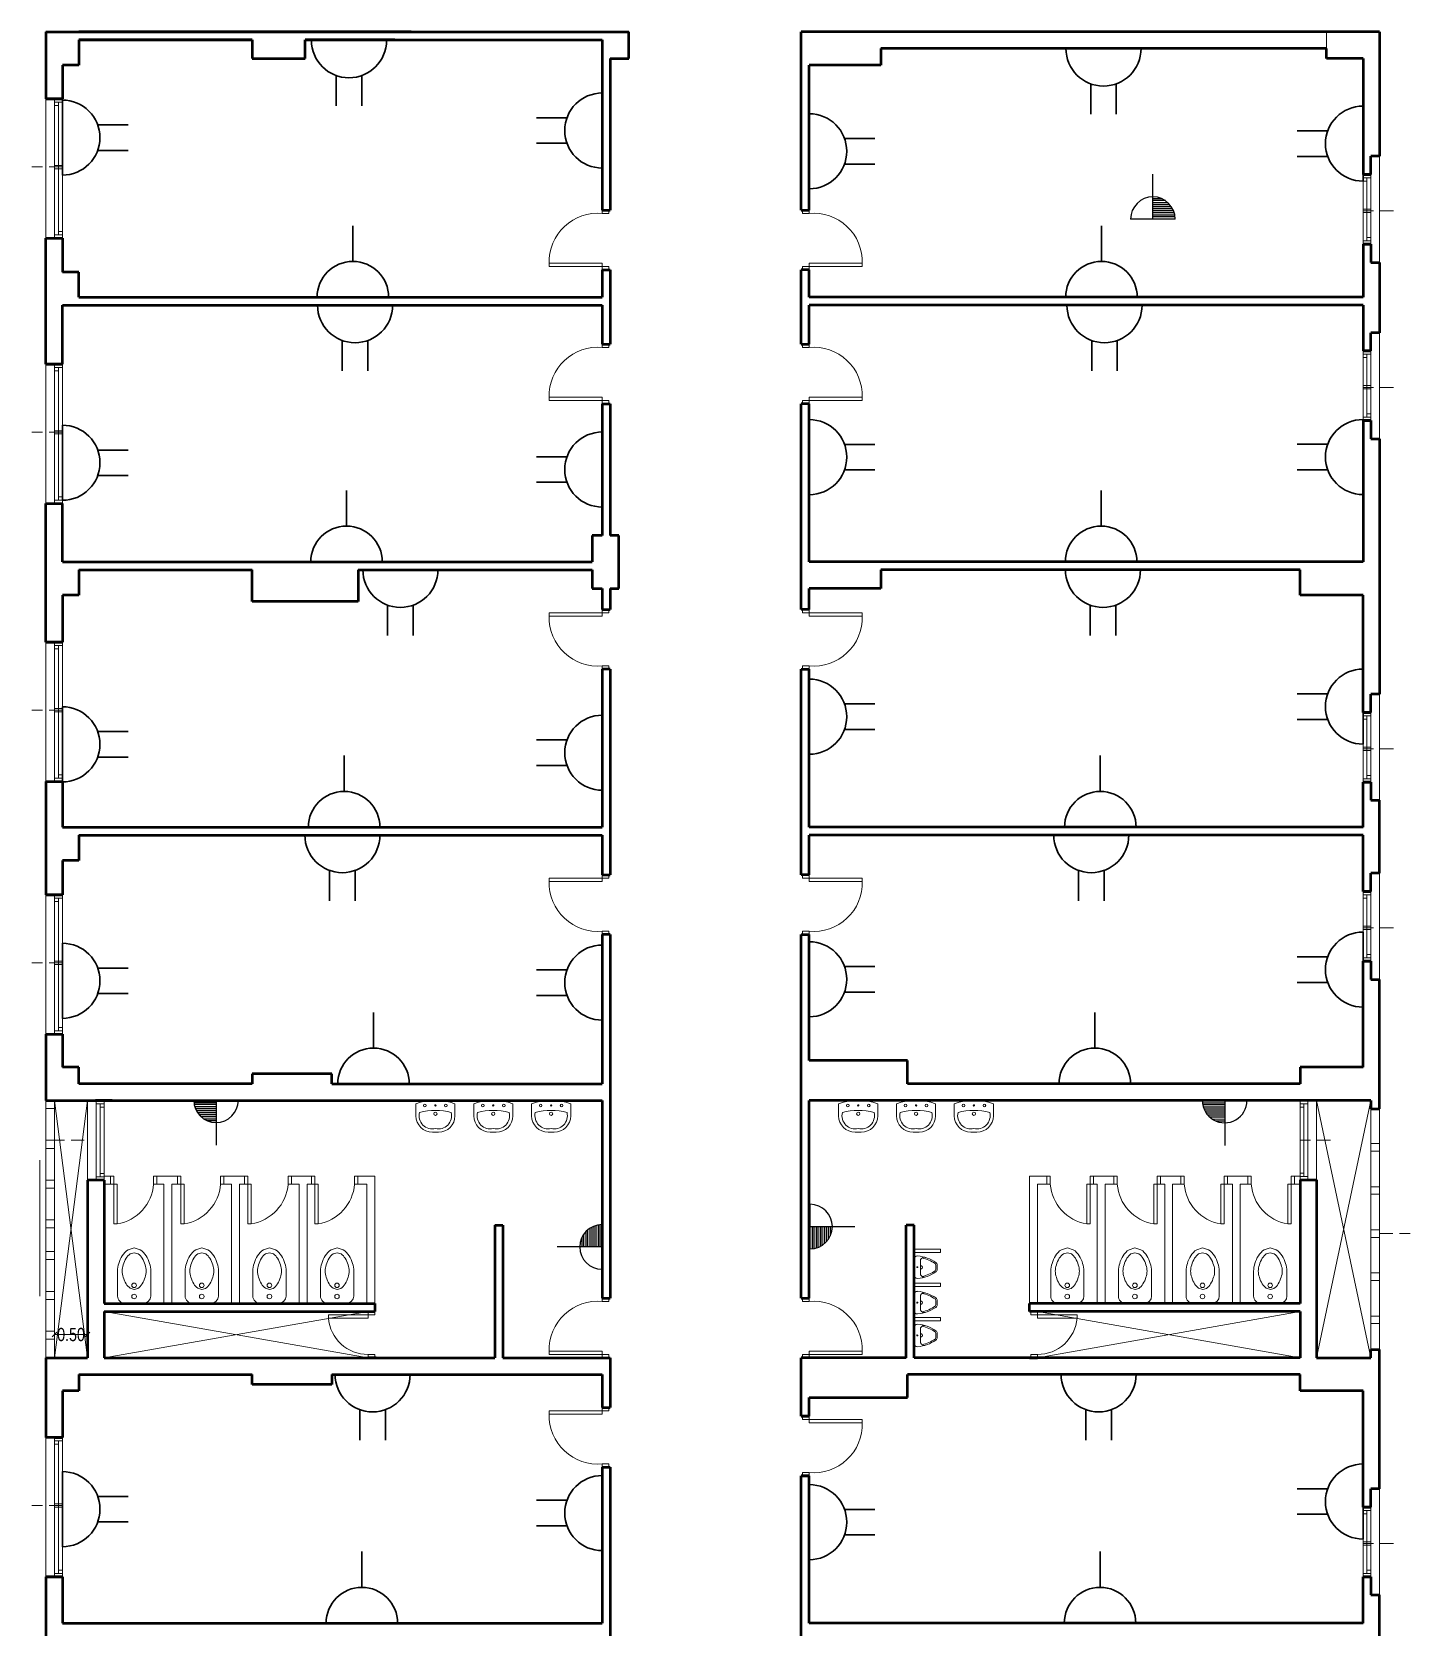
# Model space of a CAD drawing. Extents: x -1 to 151, y 0 to 83.
# Drawn here: x 59.68 to 80.46, y 22.06 to 46.11 of the extents above; entities that cross this region are included whole.
import ezdxf

# ---------------------------------------------------------------- set-up
doc = ezdxf.new("R2010")
doc.units = 0
doc.header["$LTSCALE"] = 0.8
doc.header["$MEASUREMENT"] = 0
doc.header["$PDMODE"] = 35
doc.header["$PDSIZE"] = 0.15
doc.linetypes.add('DASHED2', pattern=[0.15, 0.1, -0.05])
doc.linetypes.add('HIDDEN', pattern=[0.375, 0.25, -0.125])
doc.layers.get('0').update_dxf_attribs({"linetype": 'CONTINUOUS', "lineweight": 20})
doc.layers.get('DEFPOINTS').update_dxf_attribs({"linetype": 'CONTINUOUS', "lineweight": 20})
for name, color, linetype, lineweight in [('2-COL', 6, 'CONTINUOUS', 20), ('DOOR', 1, 'CONTINUOUS', 20), ('E-POWR-FTNG', 6, 'CONTINUOUS', 30), ('WALL Part', 3, 'CONTINUOUS', 20), ('Walls', 1, 'CONTINUOUS', 50), ('WC', 3, 'CONTINUOUS', 20), ('WIN', 1, 'CONTINUOUS', 15)]:
    doc.layers.add(name, color=color, linetype=linetype, lineweight=lineweight)
for name, color, linetype in [('E-POWR-WALL', 232, 'CONTINUOUS'), ('P', 3, 'HIDDEN'), ('switch con.', 2, 'DASHED2')]:
    doc.layers.add(name, color=color, linetype=linetype)
doc.styles.add('MN-ANNO-Dim', font='sosa.shx', dxfattribs={"width": 0.8})
doc.dimstyles.new('DIM- IN', dxfattribs={"dimtxt": 0.2, "dimasz": 0.07, "dimexe": 0.02, "dimexo": 0.1, "dimgap": 0.05, "dimtad": 0, "dimzin": 0, "dimdsep": 46, "dimtxsty": 'MN-ANNO-Dim', "dimblk": 'OBLIQUE', "dimcen": 0.1, "dimse1": 1, "dimse2": 1, "dimclrd": 191, "dimclre": 53, "dimclrt": 3, "dimadec": 0, "dimazin": 0, "dimtfac": 1, "dimtofl": 0, "dimtmove": 0, "dimatfit": 0, "dimfxl": 180, "dimtolj": 1, "dimtzin": 0, "dimlwd": 0, "dimlwe": 0, "dimarcsym": 0})

# ---------------------------------------------------------------- blocks, each defined once
blk = doc.blocks.new('BD2')
for p, q in [((0.09, 0), (-0.09, 0)), ((-0.162, -0.315), (-0.162, -0.072)), ((0.162, -0.315), (0.162, -0.072))]:
    blk.add_line(p, q)
blk.add_lwpolyline([(-0.117, -0.315, -0.090619), (-0.106, -0.255, -0.076271), (-0.078, -0.19, -0.09883), (-0.036, -0.145), (-0.001, -0.136), (0.039, -0.148, -0.099446), (0.078, -0.19, -0.076271), (0.106, -0.255, -0.090619), (0.117, -0.315, -0.090619), (0.106, -0.375, -0.076271), (0.078, -0.44, -0.099446), (0.039, -0.482), (0, -0.494), (-0.039, -0.482, -0.099446), (-0.078, -0.44, -0.076271), (-0.106, -0.375, -0.090619)], format="xyb", close=True)
blk.add_lwpolyline([(0.162, -0.315, -0.000019), (0.162, -0.315, -0.087733), (0.149, -0.389, -0.074053), (0.116, -0.464, -0.109817), (0.058, -0.523), (0, -0.541), (-0.058, -0.523, -0.109817), (-0.116, -0.464, -0.074053), (-0.149, -0.389, -0.087733), (-0.162, -0.315, -0.087733)], format="xyb")
for centre in [(0.001, -0.067), (0.001, -0.176)]:
    blk.add_circle(centre, 0.0225)
for centre, start, end in [((-0.09, -0.072), 90, 180), ((0.09, -0.072), 360, 90)]:
    blk.add_arc(centre, 0.072, start, end)
blk = doc.blocks.new('A$C45795200')
for p, q in [((0, 0.12), (0, -0.12)), ((0.063, 0), (0.037, 0)), ((0.05, 0), (0.05, 0.011)), ((0.05, 0.011), (0.05, -0.012)), ((0.1, 0.114), (0.1, -0.114)), ((0.33, -0.03), (0.33, 0.03)), ((0.35, -0.03), (0.35, 0.03)), ((0, -0.044), (-0.007, -0.044))]:
    blk.add_line(p, q)
blk.add_circle((0.05, 0), 0.00697)
for centre, radius, start, end in [((0.05, 0.12), 0.05, 84.4274, 180), ((-0.002, -0.415), 0.588, 55.7905, 84.4274), ((0.154, 0.091), 0.0582, 73.8512, 157.0754), ((0.104, 0), 0.0245, 260.8971, 99.1029), ((0.104, 0), 0.0225, 260.8971, 99.1029), ((-0.002, -0.415), 0.568, 55.7905, 77.4754), ((0.3, 0.03), 0.03, 360, 55.7905), ((0.3, 0.03), 0.05, 360, 55.7905), ((0.05, -0.12), 0.05, 180, 275.5726), ((-0.002, 0.415), 0.588, 275.5726, 304.2095), ((0.154, -0.091), 0.0582, 202.9246, 286.1488), ((-0.002, 0.415), 0.568, 282.5246, 304.2095), ((0.3, -0.03), 0.03, 304.2095, 360), ((0.3, -0.03), 0.05, 304.2095, 360)]:
    blk.add_arc(centre, radius, start, end)
blk = doc.blocks.new('A$C455E5B58')
for p, q in [((0.045, 0.48), (-0.045, 0.48)), ((-0.295, 0.23), (-0.295, 0.05)), ((0.295, 0.05), (0.295, 0.23))]:
    blk.add_line(p, q)
for centre, radius in [((-0.158, 0.075), 0.02), ((0, 0.2), 0.025), ((0, 0.075), 0.01), ((0.158, 0.075), 0.02)]:
    blk.add_circle(centre, radius)
for centre, radius, start, end in [((-0.045, 0.23), 0.25, 90, 180), ((-0.045, 0.23), 0.2, 76.9971, 193.7173), ((0.045, 0.23), 0.2, 346.2827, 103.0029), ((0.045, 0.23), 0.25, 0, 90), ((0, 0.895), 0.895, 250.7605, 289.2395), ((0, 1.045), 0.895, 254.4967, 285.5033)]:
    blk.add_arc(centre, radius, start, end)
blk = doc.blocks.new('_OBLIQUE')
at = {"color": 0, "linetype": 'ByBlock'}
blk.add_line((-0.5, -0.5), (0.5, 0.5), dxfattribs=at)
blk = doc.blocks.new('*D1351')
at = {"color": 191, "lineweight": 0, "transparency": 16777216}
blk.add_line((60.52, 26.47), (60.02, 26.47), dxfattribs=at)
at = {"layer": 'DEFPOINTS', "color": 0, "transparency": 16777216}
for p in [(60.02, 26.47), (60.02, 26.429), (60.52, 26.429)]:
    blk.add_point(p, dxfattribs=at)
at = {"color": 191, "lineweight": 0, "transparency": 16777216, "xscale": 0.07, "yscale": 0.07, "zscale": 0.07, "rotation": 180}
blk.add_blockref('_OBLIQUE', (60.02, 26.47), dxfattribs=at)
at = {"color": 191, "lineweight": 0, "transparency": 16777216, "xscale": 0.07, "yscale": 0.07, "zscale": 0.07}
blk.add_blockref('_OBLIQUE', (60.52, 26.47), dxfattribs=at)
at = {"color": 3, "transparency": 16777216, "insert": (60.27, 26.47), "char_height": 0.2, "attachment_point": 5, "style": 'MN-ANNO-Dim'}
blk.add_mtext('\\A1;0.50', dxfattribs=at)
blk = doc.blocks.new('DPD')
at = {"layer": 'E-POWR-FTNG', "ltscale": 850}
for p, q in [((-3.06, 8.46), (-3.06, 15.75)), ((3.06, 8.46), (3.06, 15.75)), ((-9, 0), (9, 0))]:
    blk.add_line(p, q, dxfattribs=at)
blk.add_arc((0, 0), 9, 0, 180, dxfattribs=at)
blk = doc.blocks.new('d')
at = {"layer": 'P', "color": 6, "linetype": 'Continuous'}
for p, q in [((-1196.094, -860.897), (-1196.094, -860.321)), ((-1195.975, -860.636), (-1196.094, -860.636)), ((-1195.933, -860.66), (-1196.094, -860.66)), ((-1195.898, -860.688), (-1196.094, -860.688)), ((-1195.875, -860.712), (-1196.094, -860.712)), ((-1195.808, -860.897), (-1196.381, -860.897)), ((-1195.854, -860.74), (-1196.094, -860.74)), ((-1195.84, -860.764), (-1196.094, -860.764)), ((-1195.828, -860.792), (-1196.094, -860.792)), ((-1195.819, -860.816), (-1196.094, -860.816)), ((-1195.808, -860.845), (-1196.094, -860.845)), ((-1195.808, -860.868), (-1196.094, -860.868)), ((-1196.087, -860.894), (-1196.087, -860.894))]:
    blk.add_line(p, q, dxfattribs=at)
blk.add_arc((-1196.094, -860.897), 0.286, 0, 180, dxfattribs=at)
blk = doc.blocks.new('SO1_6')
blk.add_line((0, 1.2), (0, 0.6))
at = {"flags": 128}
blk.add_lwpolyline([(-0.6, 0), (0.6, 0), (0.6, 0, 1), (-0.6, 0)], format="xyb", close=True, dxfattribs=at)

msp = doc.modelspace()

# ---------------------------------------------------------------- linework, layer by layer
at = {"layer": '2-COL'}
for p, q in [((80, 46.11), (71.28, 46.11)), ((79.2, 46.11), (79.2, 45.71)), ((80, 46.11), (79.2, 46.11)), ((80, 45.71), (80, 46.11))]:
    msp.add_line(p, q, dxfattribs=at)
at = {"layer": 'DOOR'}
for p, q in [((68.28, 43.422), (68.28, 43.372)), ((68.28, 43.372), (68.38, 43.372)), ((68.38, 43.372), (68.38, 43.422)), ((71.3, 43.371), (71.3, 43.421)), ((71.4, 43.371), (71.3, 43.371)), ((71.4, 43.421), (71.4, 43.371)), ((68.28, 42.522), (68.28, 42.572)), ((68.28, 42.572), (68.38, 42.572)), ((68.38, 42.572), (68.38, 42.522)), ((71.3, 42.571), (71.3, 42.521)), ((71.4, 42.571), (71.3, 42.571)), ((71.4, 42.521), (71.4, 42.571)), ((68.28, 41.402), (68.28, 41.352)), ((68.38, 41.352), (68.38, 41.402)), ((71.3, 41.351), (71.3, 41.401)), ((71.4, 41.401), (71.4, 41.351)), ((68.28, 41.352), (68.38, 41.352)), ((71.4, 41.351), (71.3, 41.351)), ((68.28, 40.502), (68.28, 40.552)), ((68.28, 40.552), (68.38, 40.552)), ((68.38, 40.552), (68.38, 40.502)), ((71.3, 40.551), (71.3, 40.501)), ((71.4, 40.551), (71.3, 40.551)), ((71.4, 40.501), (71.4, 40.551)), ((68.28, 37.401), (68.28, 37.351)), ((68.28, 37.351), (68.38, 37.351)), ((68.38, 37.351), (68.38, 37.401)), ((71.3, 37.351), (71.3, 37.401)), ((71.4, 37.351), (71.3, 37.351)), ((71.4, 37.401), (71.4, 37.351)), ((68.28, 36.501), (68.28, 36.551)), ((68.28, 36.551), (68.38, 36.551)), ((68.38, 36.551), (68.38, 36.501)), ((71.3, 36.551), (71.3, 36.501)), ((71.4, 36.551), (71.3, 36.551)), ((71.4, 36.501), (71.4, 36.551)), ((68.28, 33.401), (68.28, 33.351)), ((68.28, 33.351), (68.38, 33.351)), ((68.38, 33.351), (68.38, 33.401)), ((71.3, 33.351), (71.3, 33.401)), ((71.4, 33.351), (71.3, 33.351)), ((71.4, 33.401), (71.4, 33.351)), ((68.28, 32.501), (68.28, 32.551)), ((68.28, 32.551), (68.38, 32.551)), ((68.38, 32.551), (68.38, 32.501)), ((71.3, 32.551), (71.3, 32.501)), ((71.4, 32.551), (71.3, 32.551)), ((71.4, 32.501), (71.4, 32.551)), ((61.515, 28.86), (61.565, 28.86)), ((61.515, 28.74), (61.515, 28.86)), ((62.525, 28.86), (62.575, 28.86)), ((62.525, 28.74), (62.525, 28.86)), ((62.935, 28.86), (62.885, 28.86)), ((62.935, 28.74), (62.935, 28.86)), ((63.545, 28.86), (63.595, 28.86)), ((63.545, 28.74), (63.545, 28.86)), ((63.944, 28.86), (63.894, 28.86)), ((63.944, 28.74), (63.944, 28.86)), ((64.544, 28.86), (64.594, 28.86)), ((64.544, 28.74), (64.544, 28.86)), ((75.035, 28.86), (74.985, 28.86)), ((75.035, 28.74), (75.035, 28.86)), ((75.635, 28.86), (75.685, 28.86)), ((75.635, 28.74), (75.635, 28.86)), ((76.045, 28.86), (75.995, 28.86)), ((76.045, 28.74), (76.045, 28.86)), ((76.645, 28.86), (76.695, 28.86)), ((76.645, 28.74), (76.645, 28.86)), ((77.055, 28.86), (77.005, 28.86)), ((77.055, 28.74), (77.055, 28.86)), ((77.655, 28.86), (77.705, 28.86)), ((77.655, 28.74), (77.655, 28.86)), ((78.065, 28.86), (78.015, 28.86)), ((78.065, 28.74), (78.065, 28.86)), ((60.915, 28.86), (60.865, 28.86)), ((60.865, 28.74), (60.915, 28.74)), ((60.915, 28.74), (60.915, 28.86)), ((61.565, 28.74), (61.515, 28.74)), ((61.925, 28.86), (61.875, 28.86)), ((61.875, 28.74), (61.925, 28.74)), ((61.925, 28.74), (61.925, 28.86)), ((62.575, 28.74), (62.525, 28.74)), ((62.885, 28.74), (62.935, 28.74)), ((63.595, 28.74), (63.545, 28.74)), ((63.894, 28.74), (63.944, 28.74)), ((64.594, 28.74), (64.544, 28.74)), ((74.985, 28.74), (75.035, 28.74)), ((75.685, 28.74), (75.635, 28.74)), ((75.995, 28.74), (76.045, 28.74)), ((76.695, 28.74), (76.645, 28.74)), ((77.005, 28.74), (77.055, 28.74)), ((77.705, 28.74), (77.655, 28.74)), ((78.015, 28.74), (78.065, 28.74)), ((78.665, 28.86), (78.715, 28.86)), ((78.665, 28.74), (78.665, 28.86)), ((78.715, 28.74), (78.665, 28.74)), ((68.28, 27.02), (68.28, 26.97)), ((68.28, 26.97), (68.38, 26.97)), ((68.38, 26.97), (68.38, 27.02)), ((71.3, 26.97), (71.3, 27.02)), ((71.4, 26.97), (71.3, 26.97)), ((71.4, 27.02), (71.4, 26.97)), ((64.75, 26.82), (64.75, 26.77)), ((64.75, 26.77), (64.85, 26.77)), ((64.85, 26.77), (64.85, 26.82)), ((74.74, 26.77), (74.74, 26.82)), ((74.84, 26.77), (74.74, 26.77)), ((74.84, 26.82), (74.84, 26.77)), ((64.75, 26.12), (64.75, 26.17)), ((64.75, 26.17), (64.85, 26.17)), ((64.85, 26.17), (64.85, 26.12)), ((68.28, 26.12), (68.28, 26.17)), ((68.28, 26.17), (68.38, 26.17)), ((68.38, 26.17), (68.38, 26.12)), ((71.3, 26.17), (71.3, 26.12)), ((71.4, 26.17), (71.3, 26.17)), ((71.4, 26.12), (71.4, 26.17)), ((74.74, 26.17), (74.74, 26.12)), ((74.84, 26.17), (74.74, 26.17)), ((74.84, 26.12), (74.84, 26.17)), ((68.28, 25.37), (68.28, 25.32)), ((68.28, 25.32), (68.38, 25.32)), ((68.38, 25.32), (68.38, 25.37)), ((71.3, 25.19), (71.3, 25.24)), ((71.4, 25.19), (71.3, 25.19)), ((71.4, 25.24), (71.4, 25.19)), ((68.28, 24.47), (68.28, 24.52)), ((68.28, 24.52), (68.38, 24.52)), ((68.38, 24.52), (68.38, 24.47)), ((71.3, 24.39), (71.3, 24.34)), ((71.4, 24.39), (71.3, 24.39)), ((71.4, 24.34), (71.4, 24.39))]:
    msp.add_line(p, q, dxfattribs=at)
for points in [[(67.48, 42.572), (67.48, 42.622), (68.28, 42.622), (68.28, 42.572)], [(72.2, 42.571), (72.2, 42.621), (71.4, 42.621), (71.4, 42.571)], [(67.48, 40.552), (67.48, 40.602), (68.28, 40.602), (68.28, 40.552)], [(72.2, 40.551), (72.2, 40.601), (71.4, 40.601), (71.4, 40.551)], [(67.48, 37.351), (67.48, 37.301), (68.28, 37.301), (68.28, 37.351)], [(72.2, 37.351), (72.2, 37.301), (71.4, 37.301), (71.4, 37.351)], [(67.48, 33.351), (67.48, 33.301), (68.28, 33.301), (68.28, 33.351)], [(72.2, 33.351), (72.2, 33.301), (71.4, 33.301), (71.4, 33.351)], [(60.915, 28.14), (60.965, 28.14), (60.965, 28.74), (60.915, 28.74)], [(61.925, 28.14), (61.975, 28.14), (61.975, 28.74), (61.925, 28.74)], [(62.935, 28.14), (62.985, 28.14), (62.985, 28.74), (62.935, 28.74)], [(63.944, 28.14), (63.994, 28.14), (63.994, 28.74), (63.944, 28.74)], [(75.635, 28.14), (75.585, 28.14), (75.585, 28.74), (75.635, 28.74)], [(76.645, 28.14), (76.595, 28.14), (76.595, 28.74), (76.645, 28.74)], [(77.655, 28.14), (77.605, 28.14), (77.605, 28.74), (77.655, 28.74)], [(78.665, 28.14), (78.615, 28.14), (78.615, 28.74), (78.665, 28.74)], [(64.15, 26.77), (64.15, 26.72), (64.75, 26.72), (64.75, 26.77)], [(75.44, 26.77), (75.44, 26.72), (74.84, 26.72), (74.84, 26.77)], [(67.48, 26.17), (67.48, 26.22), (68.28, 26.22), (68.28, 26.17)], [(72.2, 26.17), (72.2, 26.22), (71.4, 26.22), (71.4, 26.17)], [(67.48, 25.32), (67.48, 25.27), (68.28, 25.27), (68.28, 25.32)], [(72.2, 25.19), (72.2, 25.14), (71.4, 25.14), (71.4, 25.19)]]:
    msp.add_lwpolyline(points, close=True, dxfattribs=at)
for centre, radius, start, end in [((68.212, 42.642), 0.733, 84.7123, 181.5925), ((71.468, 42.642), 0.733, 358.4075, 95.2877), ((68.212, 40.622), 0.733, 84.7123, 181.5925), ((71.468, 40.622), 0.733, 358.4075, 95.2877), ((68.212, 37.281), 0.733, 178.4075, 275.2877), ((71.468, 37.281), 0.733, 264.7123, 1.5925), ((68.212, 33.281), 0.733, 178.4075, 275.2877), ((71.468, 33.281), 0.733, 264.7123, 1.5925), ((60.866, 28.783), 0.65, 278.7609, 356.2182), ((61.876, 28.783), 0.65, 278.7609, 356.2182), ((62.887, 28.793), 0.66, 278.5431, 355.4067), ((63.895, 28.783), 0.65, 278.7609, 356.2182), ((75.684, 28.783), 0.65, 183.7818, 261.2391), ((76.694, 28.783), 0.65, 183.7818, 261.2391), ((77.704, 28.783), 0.65, 183.7818, 261.2391), ((78.714, 28.783), 0.65, 183.7818, 261.2391), ((68.212, 26.24), 0.733, 84.7123, 181.5925), ((71.468, 26.24), 0.733, 358.4075, 95.2877), ((64.748, 26.77), 0.6, 184.7798, 270.1993), ((74.842, 26.77), 0.6, 269.8007, 355.2202), ((68.212, 25.25), 0.733, 178.4075, 275.2877), ((71.468, 25.12), 0.733, 264.7123, 1.5925)]:
    msp.add_arc(centre, radius, start, end, dxfattribs=at)
at = {"layer": 'WALL Part'}
for p, q in [((60.865, 28.86), (60.77, 28.86)), ((60.77, 28.86), (60.77, 28.8)), ((61.565, 28.74), (61.565, 28.86)), ((61.565, 28.86), (61.565, 28.74)), ((61.565, 28.74), (61.565, 28.86)), ((61.565, 28.74), (61.565, 28.86)), ((62.885, 28.86), (62.575, 28.86)), ((62.575, 28.74), (62.575, 28.86)), ((62.575, 28.86), (62.575, 28.74)), ((62.575, 28.74), (62.575, 28.86)), ((62.575, 28.74), (62.575, 28.86)), ((62.885, 28.74), (62.885, 28.86)), ((62.885, 28.86), (62.885, 28.74)), ((62.885, 28.74), (62.885, 28.86)), ((63.595, 28.86), (63.595, 28.74)), ((63.595, 28.74), (63.595, 28.86)), ((63.595, 28.86), (63.595, 28.74)), ((63.595, 28.74), (63.595, 28.86)), ((63.595, 28.74), (63.595, 28.86)), ((63.894, 28.74), (63.894, 28.86)), ((63.894, 28.86), (63.894, 28.74)), ((63.894, 28.74), (63.894, 28.86)), ((64.594, 28.86), (64.594, 28.74)), ((64.594, 28.74), (64.594, 28.86)), ((64.594, 28.86), (64.594, 28.74)), ((64.594, 28.74), (64.594, 28.86)), ((64.594, 28.74), (64.594, 28.86)), ((64.594, 28.86), (64.85, 28.86)), ((74.72, 28.86), (74.985, 28.86)), ((74.985, 28.86), (74.985, 28.74)), ((74.985, 28.86), (74.985, 28.74)), ((74.985, 28.74), (74.985, 28.86)), ((74.985, 28.86), (74.985, 28.74)), ((74.985, 28.74), (74.985, 28.86)), ((74.985, 28.74), (74.985, 28.86)), ((75.685, 28.86), (75.685, 28.74)), ((75.685, 28.74), (75.685, 28.86)), ((75.685, 28.86), (75.685, 28.74)), ((75.685, 28.74), (75.685, 28.86)), ((75.995, 28.86), (75.995, 28.74)), ((75.995, 28.74), (75.995, 28.86)), ((75.995, 28.86), (75.995, 28.74)), ((75.995, 28.74), (75.995, 28.86)), ((75.995, 28.74), (75.995, 28.86)), ((75.995, 28.86), (75.995, 28.74)), ((75.995, 28.74), (75.995, 28.86)), ((75.995, 28.86), (75.995, 28.74)), ((75.995, 28.74), (75.995, 28.86)), ((75.995, 28.74), (75.995, 28.86)), ((76.695, 28.86), (76.695, 28.74)), ((76.695, 28.74), (76.695, 28.86)), ((76.695, 28.86), (76.695, 28.74)), ((76.695, 28.74), (76.695, 28.86)), ((77.005, 28.86), (77.005, 28.74)), ((77.005, 28.74), (77.005, 28.86)), ((77.005, 28.86), (77.005, 28.74)), ((77.005, 28.74), (77.005, 28.86)), ((77.005, 28.74), (77.005, 28.86)), ((78.015, 28.74), (78.015, 28.86)), ((78.015, 28.86), (78.015, 28.74)), ((78.015, 28.74), (78.015, 28.86)), ((60.865, 28.74), (60.77, 28.74)), ((60.865, 28.86), (60.865, 28.74)), ((60.865, 28.86), (60.865, 28.74)), ((60.865, 28.74), (60.865, 28.86)), ((61.565, 28.86), (61.79, 28.86)), ((61.67, 28.74), (61.565, 28.74)), ((61.67, 28.74), (61.67, 26.94)), ((61.875, 28.86), (61.79, 28.86)), ((61.79, 28.74), (61.79, 26.94)), ((61.875, 28.74), (61.79, 28.74)), ((61.875, 28.86), (61.875, 28.74)), ((61.875, 28.86), (61.875, 28.74)), ((61.875, 28.74), (61.875, 28.86)), ((62.69, 28.74), (62.575, 28.74)), ((62.69, 28.86), (62.81, 28.86)), ((62.69, 28.74), (62.69, 26.94)), ((62.81, 28.74), (62.81, 26.94)), ((62.885, 28.74), (62.81, 28.74)), ((63.595, 28.86), (63.894, 28.86)), ((63.595, 28.74), (63.71, 28.74)), ((63.71, 28.74), (63.71, 26.94)), ((63.83, 28.74), (63.83, 26.94)), ((63.83, 28.74), (63.894, 28.74)), ((64.594, 28.74), (64.73, 28.74)), ((64.73, 28.74), (64.73, 26.94)), ((64.85, 28.86), (64.85, 26.94)), ((74.72, 26.94), (74.72, 28.86)), ((74.84, 28.74), (74.84, 26.94)), ((74.985, 28.74), (74.84, 28.74)), ((75.685, 28.86), (75.995, 28.86)), ((75.74, 28.74), (75.685, 28.74)), ((75.74, 28.86), (75.86, 28.86)), ((75.74, 26.94), (75.74, 28.74)), ((75.86, 28.74), (75.86, 26.94)), ((75.86, 28.74), (75.995, 28.74)), ((76.695, 28.86), (77.005, 28.86)), ((76.76, 28.74), (76.695, 28.74)), ((76.76, 26.94), (76.76, 28.74)), ((76.88, 28.74), (76.88, 26.94)), ((76.88, 28.74), (77.005, 28.74)), ((77.705, 28.86), (78.015, 28.86)), ((77.705, 28.74), (77.705, 28.86)), ((77.705, 28.86), (77.705, 28.74)), ((77.705, 28.74), (77.705, 28.86)), ((77.705, 28.74), (77.78, 28.74)), ((77.78, 26.94), (77.78, 28.74)), ((77.9, 28.74), (77.9, 26.94)), ((77.9, 28.74), (78.015, 28.74)), ((78.015, 28.74), (78.015, 28.86)), ((78.715, 28.86), (78.715, 28.74)), ((78.715, 28.86), (78.715, 28.74)), ((78.715, 28.74), (78.715, 28.86)), ((78.715, 28.86), (78.8, 28.86)), ((78.715, 28.74), (78.8, 28.74)), ((78.8, 28.802), (78.8, 28.86))]:
    msp.add_line(p, q, dxfattribs=at)
at = {"layer": 'Walls'}
for p, q in [((59.89, 46.11), (59.89, 45.1)), ((59.89, 46.11), (68.68, 46.11)), ((65.4, 46.11), (60.39, 46.11)), ((63, 45.99), (60.39, 45.99)), ((60.39, 45.99), (63, 45.99)), ((60.39, 45.99), (60.39, 45.61)), ((63, 45.99), (63, 45.71)), ((65.15, 45.99), (63.8, 45.99)), ((63.8, 45.99), (68.28, 45.99)), ((63.8, 45.71), (63.8, 45.99)), ((68.28, 45.99), (68.28, 43.421)), ((68.68, 45.71), (68.68, 46.11)), ((80, 46.11), (71.28, 46.11)), ((71.28, 43.421), (71.28, 46.11)), ((80, 46.11), (80, 44.235)), ((63, 45.71), (63.8, 45.71)), ((68.4, 45.71), (68.4, 43.421)), ((68.4, 45.71), (68.68, 45.71)), ((79.2, 45.86), (72.48, 45.86)), ((72.48, 45.86), (72.48, 45.61)), ((79.2, 45.71), (79.2, 45.86)), ((79.75, 45.71), (79.2, 45.71)), ((79.75, 45.71), (79.75, 45.089)), ((79.75, 45.71), (79.75, 43.96)), ((80, 45.71), (80, 45.089)), ((60.14, 45.61), (60.14, 45.1)), ((60.39, 45.61), (60.14, 45.61)), ((71.4, 43.421), (71.4, 45.61)), ((72.48, 45.61), (71.4, 45.61)), ((60.14, 45.1), (59.89, 45.1)), ((59.89, 45.1), (60.14, 45.1)), ((60.02, 45.1), (60.14, 45.1)), ((80, 44.235), (79.87, 44.235)), ((79.87, 43.96), (79.87, 44.235)), ((79.75, 43.96), (79.87, 43.96)), ((79.75, 43.96), (79.87, 43.96)), ((79.75, 43.96), (79.87, 43.96)), ((79.87, 43.96), (79.75, 43.96)), ((79.87, 43.96), (79.75, 43.96)), ((79.87, 43.96), (79.75, 43.96)), ((79.75, 43.96), (79.87, 43.96)), ((79.87, 43.96), (79.75, 43.96)), ((79.87, 43.96), (79.75, 43.96)), ((68.28, 43.422), (68.4, 43.422)), ((71.28, 43.421), (71.4, 43.421)), ((59.89, 43), (60.14, 43)), ((59.89, 43), (60.14, 43)), ((59.89, 41.1), (59.89, 43)), ((60.02, 43), (60.14, 43)), ((60.14, 43), (60.14, 42.49)), ((79.75, 42.91), (79.75, 42.11)), ((79.75, 42.91), (79.87, 42.91)), ((79.75, 42.91), (79.87, 42.91)), ((79.75, 42.91), (79.87, 42.91)), ((79.87, 42.91), (79.75, 42.91)), ((79.87, 42.91), (79.75, 42.91)), ((79.87, 42.91), (79.75, 42.91)), ((79.75, 42.91), (79.87, 42.91)), ((79.87, 42.91), (79.75, 42.91)), ((79.75, 42.91), (79.87, 42.91)), ((79.87, 42.91), (79.87, 42.635)), ((79.87, 42.635), (80, 42.635)), ((80, 42.635), (80, 41.575)), ((60.39, 42.49), (60.14, 42.49)), ((60.39, 42.11), (60.39, 42.49)), ((68.28, 42.522), (68.4, 42.522)), ((68.28, 42.521), (68.28, 42.11)), ((68.4, 42.521), (68.4, 41.402)), ((71.28, 41.401), (71.28, 42.521)), ((71.4, 42.521), (71.28, 42.521)), ((71.4, 42.11), (71.4, 42.521)), ((60.39, 42.11), (68.28, 42.11)), ((79.75, 42.11), (71.4, 42.11)), ((60.14, 41.99), (68.28, 41.99)), ((60.14, 41.1), (60.14, 41.99)), ((68.28, 41.99), (68.28, 41.402)), ((79.75, 41.99), (71.4, 41.99)), ((71.4, 41.401), (71.4, 41.99)), ((79.75, 41.99), (79.75, 41.3)), ((68.28, 41.402), (68.4, 41.402)), ((71.28, 41.401), (71.4, 41.401)), ((80, 41.575), (79.87, 41.575)), ((79.87, 41.3), (79.87, 41.575)), ((79.75, 41.3), (79.87, 41.3)), ((79.75, 41.3), (79.87, 41.3)), ((79.75, 41.3), (79.87, 41.3)), ((79.87, 41.3), (79.75, 41.3)), ((79.87, 41.3), (79.75, 41.3)), ((79.87, 41.3), (79.75, 41.3)), ((79.75, 41.3), (79.87, 41.3)), ((79.87, 41.3), (79.75, 41.3)), ((79.87, 41.3), (79.75, 41.3)), ((59.89, 41.1), (60.14, 41.1)), ((60.14, 41.1), (59.89, 41.1)), ((60.02, 41.1), (60.14, 41.1)), ((68.28, 40.502), (68.4, 40.502)), ((68.28, 40.502), (68.28, 38.52)), ((68.4, 40.502), (68.4, 38.52)), ((71.28, 37.401), (71.28, 40.501)), ((71.4, 40.501), (71.28, 40.501)), ((71.4, 38.12), (71.4, 40.501)), ((79.75, 40.25), (79.75, 38.12)), ((79.75, 40.25), (79.87, 40.25)), ((79.75, 40.25), (79.87, 40.25)), ((79.75, 40.25), (79.87, 40.25)), ((79.87, 40.25), (79.75, 40.25)), ((79.87, 40.25), (79.75, 40.25)), ((79.87, 40.25), (79.75, 40.25)), ((79.75, 40.25), (79.87, 40.25)), ((79.87, 40.25), (79.75, 40.25)), ((79.75, 40.25), (79.87, 40.25)), ((79.87, 40.25), (79.87, 39.975)), ((79.87, 39.975), (80, 39.975)), ((80, 39.975), (80, 36.125)), ((59.89, 36.91), (59.89, 39)), ((59.89, 39), (60.14, 39)), ((59.89, 39), (60.14, 39)), ((60.02, 39), (60.14, 39)), ((60.14, 38.12), (60.14, 39)), ((68.28, 38.52), (68.13, 38.52)), ((68.13, 38.52), (68.13, 38.12)), ((68.53, 38.52), (68.4, 38.52)), ((68.53, 37.72), (68.53, 38.52)), ((60.14, 38.12), (68.13, 38.12)), ((60.39, 38), (63, 38)), ((60.39, 38), (60.39, 37.62)), ((63, 37.52), (63, 38)), ((64.6, 38), (68.13, 38)), ((64.6, 38), (64.6, 37.52)), ((68.13, 38), (68.13, 37.72)), ((79.75, 38.12), (71.4, 38.12)), ((78.8, 38), (72.48, 38)), ((72.48, 38), (72.48, 37.72)), ((78.8, 37.62), (78.8, 38)), ((60.14, 37.62), (60.14, 36.91)), ((60.39, 37.62), (60.14, 37.62)), ((64.6, 37.52), (63, 37.52)), ((68.13, 37.72), (68.28, 37.72)), ((68.28, 37.72), (68.28, 37.402)), ((68.4, 37.72), (68.4, 37.402)), ((68.4, 37.72), (68.53, 37.72)), ((71.4, 37.401), (71.4, 37.72)), ((72.48, 37.72), (71.4, 37.72)), ((79.75, 37.62), (78.8, 37.62)), ((79.75, 35.85), (79.75, 37.62)), ((68.28, 37.401), (68.4, 37.401)), ((71.4, 37.401), (71.28, 37.401)), ((59.89, 36.91), (60.14, 36.91)), ((60.14, 36.91), (59.89, 36.91)), ((60.02, 36.91), (60.14, 36.91)), ((68.28, 36.502), (68.28, 34.12)), ((68.4, 36.501), (68.28, 36.501)), ((68.4, 36.502), (68.4, 33.402)), ((71.28, 33.401), (71.28, 36.501)), ((71.28, 36.501), (71.4, 36.501)), ((71.4, 34.12), (71.4, 36.501)), ((80, 36.125), (79.87, 36.125)), ((79.87, 35.85), (79.87, 36.125)), ((79.75, 35.85), (79.87, 35.85)), ((79.75, 35.85), (79.87, 35.85)), ((79.75, 35.85), (79.87, 35.85)), ((79.87, 35.85), (79.75, 35.85)), ((79.87, 35.85), (79.75, 35.85)), ((79.87, 35.85), (79.75, 35.85)), ((79.75, 35.85), (79.87, 35.85)), ((79.87, 35.85), (79.75, 35.85)), ((79.87, 35.85), (79.75, 35.85)), ((59.89, 34.81), (60.14, 34.81)), ((59.89, 34.81), (59.89, 33.1)), ((59.89, 34.81), (60.14, 34.81)), ((60.02, 34.81), (60.14, 34.81)), ((60.14, 34.81), (60.14, 34.12)), ((79.75, 34.12), (79.75, 34.8)), ((79.75, 34.8), (79.87, 34.8)), ((79.75, 34.8), (79.87, 34.8)), ((79.75, 34.8), (79.87, 34.8)), ((79.87, 34.8), (79.75, 34.8)), ((79.87, 34.8), (79.75, 34.8)), ((79.87, 34.8), (79.75, 34.8)), ((79.75, 34.8), (79.87, 34.8)), ((79.87, 34.8), (79.75, 34.8)), ((79.75, 34.8), (79.87, 34.8)), ((79.87, 34.8), (79.87, 34.525)), ((79.87, 34.525), (80, 34.525)), ((80, 33.425), (80, 34.525)), ((60.14, 34.12), (68.28, 34.12)), ((60.39, 34), (68.28, 34)), ((60.39, 34), (60.39, 33.62)), ((68.28, 34), (68.28, 33.402)), ((79.75, 34.12), (71.4, 34.12)), ((79.75, 34), (71.4, 34)), ((71.4, 33.401), (71.4, 34)), ((79.75, 33.15), (79.75, 34)), ((60.14, 33.62), (60.14, 33.1)), ((60.39, 33.62), (60.14, 33.62)), ((68.28, 33.401), (68.4, 33.401)), ((71.4, 33.401), (71.28, 33.401)), ((80, 33.425), (79.87, 33.425)), ((79.87, 33.15), (79.87, 33.425)), ((59.89, 33.1), (60.14, 33.1)), ((60.14, 33.1), (59.89, 33.1)), ((60.02, 33.1), (60.14, 33.1)), ((79.75, 33.15), (79.87, 33.15)), ((79.75, 33.15), (79.87, 33.15)), ((79.75, 33.15), (79.87, 33.15)), ((79.87, 33.15), (79.75, 33.15)), ((79.87, 33.15), (79.75, 33.15)), ((79.87, 33.15), (79.75, 33.15)), ((79.75, 33.15), (79.87, 33.15)), ((79.87, 33.15), (79.75, 33.15)), ((79.87, 33.15), (79.75, 33.15)), ((68.28, 32.502), (68.28, 30.25)), ((68.4, 32.501), (68.28, 32.501)), ((68.4, 32.502), (68.4, 27.02)), ((71.28, 27.02), (71.28, 32.501)), ((71.28, 32.501), (71.4, 32.501)), ((71.4, 30.6), (71.4, 32.501)), ((79.75, 30.5), (79.75, 32.1)), ((79.75, 32.1), (79.87, 32.1)), ((79.75, 32.1), (79.87, 32.1)), ((79.75, 32.1), (79.87, 32.1)), ((79.87, 32.1), (79.75, 32.1)), ((79.87, 32.1), (79.75, 32.1)), ((79.87, 32.1), (79.75, 32.1)), ((79.75, 32.1), (79.87, 32.1)), ((79.87, 32.1), (79.75, 32.1)), ((79.75, 32.1), (79.87, 32.1)), ((79.87, 32.1), (79.87, 31.825)), ((79.87, 31.825), (80, 31.825)), ((80, 29.875), (80, 31.825)), ((59.89, 31), (60.14, 31)), ((59.89, 31), (59.89, 30)), ((59.89, 31), (60.14, 31)), ((60.02, 31), (60.14, 31)), ((60.14, 31), (60.14, 30.5)), ((72.88, 30.6), (71.4, 30.6)), ((72.88, 30.25), (72.88, 30.6)), ((60.39, 30.5), (60.14, 30.5)), ((60.39, 30.25), (60.39, 30.5)), ((64.2, 30.4), (63, 30.4)), ((63, 30.4), (63, 30.25)), ((64.2, 30.25), (64.2, 30.4)), ((79.75, 30.5), (78.8, 30.5)), ((78.8, 30.5), (78.8, 30.25)), ((63, 30.25), (60.39, 30.25)), ((64.2, 30.25), (68.28, 30.25)), ((78.8, 30.25), (72.88, 30.25)), ((59.89, 30), (68.28, 30)), ((60.89, 30), (60.64, 30)), ((60.89, 30), (60.64, 30)), ((68.28, 30), (68.28, 27.02)), ((79.87, 30), (71.4, 30)), ((71.4, 27.02), (71.4, 30)), ((79.87, 30), (79.87, 29.875)), ((79.87, 29.875), (80, 29.875)), ((60.52, 28.8), (60.52, 26.12)), ((60.77, 28.8), (60.52, 28.8)), ((60.77, 28.8), (60.52, 28.8)), ((60.77, 28.8), (60.77, 26.94)), ((78.8, 28.802), (78.8, 26.94)), ((78.8, 28.802), (79.05, 28.802)), ((78.8, 28.802), (79.05, 28.802)), ((79.05, 28.802), (79.05, 26.12)), ((66.66, 28.12), (66.66, 26.12)), ((66.66, 28.12), (66.78, 28.12)), ((66.78, 28.12), (66.78, 26.12)), ((72.86, 26.12), (72.86, 28.12)), ((72.98, 28.12), (72.86, 28.12)), ((72.98, 26.12), (72.98, 28.12)), ((60.77, 26.94), (64.85, 26.94)), ((64.85, 26.94), (64.85, 26.82)), ((68.28, 27.02), (68.4, 27.02)), ((71.28, 27.02), (71.4, 27.02)), ((78.8, 26.94), (74.72, 26.94)), ((74.72, 26.82), (74.72, 26.94)), ((60.77, 26.82), (64.85, 26.82)), ((60.77, 26.82), (60.77, 26.12)), ((78.8, 26.82), (74.72, 26.82)), ((78.8, 26.82), (78.8, 26.12)), ((79.87, 26.12), (79.87, 26.245)), ((79.87, 26.245), (80, 26.245)), ((80, 24.145), (80, 26.245)), ((59.89, 26.12), (60.52, 26.12)), ((59.89, 26.12), (59.89, 24.92)), ((60.77, 26.12), (66.66, 26.12)), ((64.87, 26.12), (64.75, 26.12)), ((66.78, 26.12), (68.28, 26.12)), ((68.28, 26.12), (68.4, 26.12)), ((68.4, 26.12), (68.4, 25.37)), ((71.28, 25.24), (71.28, 26.12)), ((72.86, 26.12), (71.28, 26.12)), ((78.8, 26.12), (72.98, 26.12)), ((74.72, 26.12), (74.84, 26.12)), ((79.05, 26.12), (79.87, 26.12)), ((60.39, 25.87), (63, 25.87)), ((60.39, 25.87), (60.39, 25.62)), ((63, 25.72), (63, 25.87)), ((64.2, 25.87), (68.28, 25.87)), ((64.2, 25.87), (64.2, 25.72)), ((68.28, 25.87), (68.28, 25.37)), ((68.28, 25.87), (68.28, 25.592)), ((78.8, 25.87), (72.88, 25.87)), ((72.88, 25.52), (72.88, 25.87)), ((78.8, 25.62), (78.8, 25.87)), ((60.14, 25.62), (60.14, 24.92)), ((60.39, 25.62), (60.14, 25.62)), ((64.2, 25.72), (63, 25.72)), ((71.4, 25.24), (71.4, 25.52)), ((71.4, 25.52), (72.88, 25.52)), ((79.75, 25.62), (78.8, 25.62)), ((79.75, 23.87), (79.75, 25.62)), ((68.28, 25.37), (68.4, 25.37)), ((71.4, 25.24), (71.28, 25.24)), ((71.4, 25.24), (71.28, 25.24)), ((71.4, 25.24), (71.28, 25.24)), ((71.4, 25.24), (71.28, 25.24)), ((71.28, 25.24), (71.4, 25.24)), ((71.4, 25.24), (71.28, 25.24)), ((60.14, 24.92), (59.89, 24.92)), ((60.14, 24.92), (59.89, 24.92)), ((60.02, 24.92), (60.14, 24.92)), ((68.28, 24.47), (68.28, 22.12)), ((68.28, 24.47), (68.4, 24.47)), ((68.4, 24.47), (68.4, 21.5)), ((71.28, 21.5), (71.28, 24.34)), ((71.4, 24.34), (71.28, 24.34)), ((71.4, 24.34), (71.28, 24.34)), ((71.4, 24.34), (71.28, 24.34)), ((71.4, 24.34), (71.28, 24.34)), ((71.4, 24.34), (71.28, 24.34)), ((71.28, 24.34), (71.4, 24.34)), ((71.4, 24.34), (71.28, 24.34)), ((71.4, 22.12), (71.4, 24.34)), ((80, 24.145), (79.87, 24.145)), ((79.87, 23.87), (79.87, 24.145)), ((79.75, 23.87), (79.87, 23.87)), ((79.75, 23.87), (79.87, 23.87)), ((79.75, 23.87), (79.87, 23.87)), ((79.87, 23.87), (79.75, 23.87)), ((79.87, 23.87), (79.75, 23.87)), ((79.87, 23.87), (79.75, 23.87)), ((79.75, 23.87), (79.87, 23.87)), ((79.87, 23.87), (79.75, 23.87)), ((79.87, 23.87), (79.75, 23.87)), ((60.14, 22.82), (59.89, 22.82)), ((59.89, 22.82), (59.89, 21.11)), ((59.89, 22.82), (60.14, 22.82)), ((60.02, 22.82), (60.14, 22.82)), ((60.14, 22.82), (60.14, 22.12)), ((79.75, 22.12), (79.75, 22.82)), ((79.75, 22.82), (79.87, 22.82)), ((79.75, 22.82), (79.87, 22.82)), ((79.75, 22.82), (79.87, 22.82)), ((79.87, 22.82), (79.75, 22.82)), ((79.87, 22.82), (79.75, 22.82)), ((79.87, 22.82), (79.75, 22.82)), ((79.75, 22.82), (79.87, 22.82)), ((79.87, 22.82), (79.75, 22.82)), ((79.75, 22.82), (79.87, 22.82)), ((79.87, 22.82), (79.87, 22.545)), ((79.87, 22.545), (80, 22.545)), ((80, 21.445), (80, 22.545)), ((60.14, 22.12), (68.28, 22.12)), ((79.75, 22.12), (71.4, 22.12))]:
    msp.add_line(p, q, dxfattribs=at)
at = {"layer": 'WC'}
for p, q in [((60.52, 30), (60.02, 26.12)), ((60.02, 30), (60.52, 26.12)), ((79.87, 30), (79.05, 26.12)), ((79.87, 26.12), (79.05, 30)), ((72.98, 27.759), (73.378, 27.759)), ((73.378, 27.709), (72.98, 27.709)), ((73.378, 27.759), (73.378, 27.709)), ((72.98, 27.244), (73.378, 27.244)), ((73.378, 27.194), (72.98, 27.194)), ((73.378, 27.244), (73.378, 27.194)), ((64.75, 26.82), (60.77, 26.12)), ((60.77, 26.82), (64.75, 26.12)), ((72.98, 26.729), (73.378, 26.729)), ((73.378, 26.729), (73.378, 26.679)), ((78.8, 26.82), (74.84, 26.12)), ((74.84, 26.82), (78.8, 26.12)), ((73.378, 26.679), (72.98, 26.679))]:
    msp.add_line(p, q, dxfattribs=at)
at = {"layer": 'WIN'}
for p, q in [((59.89, 45.1), (59.89, 43)), ((60.02, 43), (60.02, 45.1)), ((60.02, 43), (60.02, 45.1)), ((60.02, 45.1), (60.02, 43.05)), ((60.02, 45.1), (60.14, 45.1)), ((60.14, 45.05), (60.02, 45.05)), ((60.08, 45), (60.02, 45)), ((60.08, 45.05), (60.08, 43.05)), ((60.14, 45.1), (60.14, 43)), ((60.14, 45.1), (60.14, 43)), ((60.14, 45.1), (60.14, 45.05)), ((60.14, 45.1), (60.14, 43)), ((60.14, 45.05), (60.14, 43.1)), ((60.08, 44.098), (60.02, 44.098)), ((60.08, 44.048), (60.02, 44.048)), ((60.14, 44.098), (60.08, 44.098)), ((60.14, 44.048), (60.08, 44.048)), ((80, 42.635), (80, 44.235)), ((79.75, 42.91), (79.75, 43.96)), ((79.75, 42.91), (79.75, 43.96)), ((79.75, 43.86), (79.75, 43.96)), ((79.75, 42.91), (79.75, 43.96)), ((79.75, 43.91), (79.87, 43.91)), ((79.75, 43.86), (79.81, 43.86)), ((79.75, 42.96), (79.75, 43.86)), ((79.81, 42.96), (79.81, 43.91)), ((79.87, 43.96), (79.87, 42.91)), ((79.87, 43.96), (79.87, 42.91)), ((79.87, 43.91), (79.87, 43.96)), ((79.87, 42.91), (79.87, 43.91)), ((79.75, 43.437), (79.81, 43.437)), ((79.75, 43.387), (79.81, 43.387)), ((79.81, 43.437), (79.87, 43.437)), ((79.81, 43.387), (79.87, 43.387)), ((60.14, 43.05), (60.02, 43.05)), ((60.02, 43.05), (60.02, 43)), ((60.14, 43.1), (60.08, 43.1)), ((60.14, 43.1), (60.14, 43)), ((79.75, 42.96), (79.87, 42.96)), ((79.75, 42.91), (79.75, 42.96)), ((79.87, 42.91), (79.75, 42.91)), ((79.81, 43.01), (79.87, 43.01)), ((80, 39.975), (80, 41.575)), ((79.75, 40.25), (79.75, 41.3)), ((79.75, 40.25), (79.75, 41.3)), ((79.75, 41.2), (79.75, 41.3)), ((79.75, 40.25), (79.75, 41.3)), ((79.75, 41.25), (79.87, 41.25)), ((79.75, 41.2), (79.81, 41.2)), ((79.75, 40.3), (79.75, 41.2)), ((79.81, 40.3), (79.81, 41.25)), ((79.87, 41.3), (79.87, 40.25)), ((79.87, 41.3), (79.87, 40.25)), ((79.87, 41.25), (79.87, 41.3)), ((79.87, 40.25), (79.87, 41.25)), ((59.89, 41.1), (59.89, 39)), ((60.02, 39), (60.02, 41.1)), ((60.02, 39), (60.02, 41.1)), ((60.02, 41.1), (60.02, 39.05)), ((60.02, 41.1), (60.14, 41.1)), ((60.14, 41.05), (60.02, 41.05)), ((60.08, 41), (60.02, 41)), ((60.08, 41.05), (60.08, 39.05)), ((60.14, 41.1), (60.14, 39)), ((60.14, 41.1), (60.14, 39)), ((60.14, 41.1), (60.14, 41.05)), ((60.14, 41.1), (60.14, 39)), ((60.14, 41.05), (60.14, 39.1)), ((79.75, 40.777), (79.81, 40.777)), ((79.75, 40.727), (79.81, 40.727)), ((79.81, 40.777), (79.87, 40.777)), ((79.81, 40.727), (79.87, 40.727)), ((79.75, 40.3), (79.87, 40.3)), ((79.75, 40.25), (79.75, 40.3)), ((79.87, 40.25), (79.75, 40.25)), ((79.81, 40.35), (79.87, 40.35)), ((60.08, 40.098), (60.02, 40.098)), ((60.08, 40.048), (60.02, 40.048)), ((60.14, 40.098), (60.08, 40.098)), ((60.14, 40.048), (60.08, 40.048)), ((60.14, 39.05), (60.02, 39.05)), ((60.02, 39.05), (60.02, 39)), ((60.14, 39.1), (60.08, 39.1)), ((60.14, 39.1), (60.14, 39)), ((59.89, 36.91), (59.89, 34.81)), ((60.02, 34.81), (60.02, 36.91)), ((60.02, 34.81), (60.02, 36.91)), ((60.02, 36.91), (60.02, 34.86)), ((60.02, 36.91), (60.14, 36.91)), ((60.14, 36.86), (60.02, 36.86)), ((60.08, 36.81), (60.02, 36.81)), ((60.08, 36.86), (60.08, 34.86)), ((60.14, 36.91), (60.14, 34.81)), ((60.14, 36.91), (60.14, 34.81)), ((60.14, 36.91), (60.14, 36.86)), ((60.14, 36.91), (60.14, 34.81)), ((60.14, 36.86), (60.14, 34.91)), ((80, 34.525), (80, 36.125)), ((60.08, 35.908), (60.02, 35.908)), ((60.08, 35.858), (60.02, 35.858)), ((60.14, 35.908), (60.08, 35.908)), ((60.14, 35.858), (60.08, 35.858)), ((79.75, 34.8), (79.75, 35.85)), ((79.75, 34.8), (79.75, 35.85)), ((79.75, 35.75), (79.75, 35.85)), ((79.75, 34.8), (79.75, 35.85)), ((79.87, 35.85), (79.87, 34.8)), ((79.87, 35.85), (79.87, 34.8)), ((79.87, 35.8), (79.87, 35.85)), ((79.75, 35.8), (79.87, 35.8)), ((79.75, 35.75), (79.81, 35.75)), ((79.75, 34.85), (79.75, 35.75)), ((79.81, 34.85), (79.81, 35.8)), ((79.87, 34.8), (79.87, 35.8)), ((79.75, 35.327), (79.81, 35.327)), ((79.75, 35.277), (79.81, 35.277)), ((79.81, 35.327), (79.87, 35.327)), ((79.81, 35.277), (79.87, 35.277)), ((60.14, 34.91), (60.08, 34.91)), ((60.14, 34.91), (60.14, 34.81)), ((79.81, 34.9), (79.87, 34.9)), ((60.14, 34.86), (60.02, 34.86)), ((60.02, 34.86), (60.02, 34.81)), ((79.75, 34.85), (79.87, 34.85)), ((79.75, 34.8), (79.75, 34.85)), ((79.87, 34.8), (79.75, 34.8)), ((80, 31.825), (80, 33.425)), ((59.89, 33.1), (59.89, 31)), ((60.02, 31), (60.02, 33.1)), ((60.02, 31), (60.02, 33.1)), ((60.02, 33.1), (60.02, 31.05)), ((60.02, 33.1), (60.14, 33.1)), ((60.14, 33.05), (60.02, 33.05)), ((60.08, 33), (60.02, 33)), ((60.08, 33.05), (60.08, 31.05)), ((60.14, 33.1), (60.14, 31)), ((60.14, 33.1), (60.14, 31)), ((60.14, 33.1), (60.14, 33.05)), ((60.14, 33.1), (60.14, 31)), ((60.14, 33.05), (60.14, 31.1)), ((79.75, 32.1), (79.75, 33.15)), ((79.75, 32.1), (79.75, 33.15)), ((79.75, 33.05), (79.75, 33.15)), ((79.75, 32.1), (79.75, 33.15)), ((79.75, 33.1), (79.87, 33.1)), ((79.75, 33.05), (79.81, 33.05)), ((79.75, 32.15), (79.75, 33.05)), ((79.81, 32.15), (79.81, 33.1)), ((79.87, 33.15), (79.87, 32.1)), ((79.87, 33.15), (79.87, 32.1)), ((79.87, 33.1), (79.87, 33.15)), ((79.87, 32.1), (79.87, 33.1)), ((79.75, 32.627), (79.81, 32.627)), ((79.75, 32.577), (79.81, 32.577)), ((79.81, 32.627), (79.87, 32.627)), ((79.81, 32.577), (79.87, 32.577)), ((60.08, 32.098), (60.02, 32.098)), ((60.08, 32.048), (60.02, 32.048)), ((60.14, 32.098), (60.08, 32.098)), ((60.14, 32.048), (60.08, 32.048)), ((79.75, 32.15), (79.87, 32.15)), ((79.75, 32.1), (79.75, 32.15)), ((79.87, 32.1), (79.75, 32.1)), ((79.81, 32.2), (79.87, 32.2)), ((60.14, 31.05), (60.02, 31.05)), ((60.02, 31.05), (60.02, 31)), ((60.14, 31.1), (60.08, 31.1)), ((60.14, 31.1), (60.14, 31)), ((59.89, 30), (59.89, 26.12)), ((60.02, 26.12), (60.02, 30)), ((60.52, 28.8), (60.52, 30)), ((60.65, 29.9), (60.65, 30)), ((60.65, 29.95), (60.77, 29.95)), ((60.65, 28.85), (60.65, 29.9)), ((60.71, 28.85), (60.71, 29.95)), ((60.71, 29.9), (60.77, 29.9)), ((60.77, 28.8), (60.77, 30)), ((60.77, 29.95), (60.77, 30)), ((60.77, 28.8), (60.77, 29.95)), ((78.8, 28.802), (78.8, 30)), ((78.8, 29.95), (78.8, 30)), ((78.8, 28.802), (78.8, 29.95)), ((78.92, 29.95), (78.8, 29.95)), ((78.86, 29.9), (78.8, 29.9)), ((78.86, 28.852), (78.86, 29.95)), ((78.92, 29.9), (78.92, 30)), ((78.92, 28.852), (78.92, 29.9)), ((79.05, 30), (79.05, 28.802)), ((79.05, 28.802), (79.05, 30)), ((79.87, 30), (79.87, 26.12)), ((79.87, 30), (79.87, 26.12)), ((79.87, 26.12), (79.87, 29.95)), ((80, 26.12), (80, 30)), ((59.8, 29.1), (59.8, 27.05)), ((60.02, 27), (60.02, 29.1)), ((60.02, 29.1), (60.02, 27.05)), ((60.71, 28.9), (60.77, 28.9)), ((78.86, 28.902), (78.8, 28.902)), ((60.77, 28.8), (60.52, 28.8)), ((60.65, 28.8), (60.65, 28.85)), ((60.65, 28.85), (60.77, 28.85)), ((78.92, 28.852), (78.8, 28.852)), ((78.8, 28.802), (79.05, 28.802)), ((78.92, 28.802), (78.92, 28.852)), ((59.89, 24.92), (59.89, 22.82)), ((60.02, 22.82), (60.02, 24.92)), ((60.02, 22.82), (60.02, 24.92)), ((60.02, 24.92), (60.02, 22.87)), ((60.02, 24.92), (60.14, 24.92)), ((60.14, 24.87), (60.02, 24.87)), ((60.08, 24.82), (60.02, 24.82)), ((60.08, 24.87), (60.08, 22.87)), ((60.14, 24.92), (60.14, 22.82)), ((60.14, 24.92), (60.14, 22.82)), ((60.14, 24.92), (60.14, 24.87)), ((60.14, 24.92), (60.14, 22.82)), ((60.14, 24.87), (60.14, 22.92)), ((80, 22.545), (80, 24.145)), ((60.08, 23.918), (60.02, 23.918)), ((60.08, 23.868), (60.02, 23.868)), ((60.14, 23.918), (60.08, 23.918)), ((60.14, 23.868), (60.08, 23.868)), ((79.75, 22.82), (79.75, 23.87)), ((79.75, 22.82), (79.75, 23.87)), ((79.75, 23.77), (79.75, 23.87)), ((79.75, 22.82), (79.75, 23.87)), ((79.75, 23.82), (79.87, 23.82)), ((79.81, 22.87), (79.81, 23.82)), ((79.87, 23.87), (79.87, 22.82)), ((79.87, 23.87), (79.87, 22.82)), ((79.87, 23.82), (79.87, 23.87)), ((79.87, 22.82), (79.87, 23.82)), ((79.75, 23.77), (79.81, 23.77)), ((79.75, 22.87), (79.75, 23.77)), ((79.75, 23.347), (79.81, 23.347)), ((79.81, 23.347), (79.87, 23.347)), ((79.75, 23.297), (79.81, 23.297)), ((79.81, 23.297), (79.87, 23.297)), ((60.14, 22.87), (60.02, 22.87)), ((60.02, 22.87), (60.02, 22.82)), ((60.14, 22.92), (60.08, 22.92)), ((60.14, 22.92), (60.14, 22.82)), ((79.75, 22.87), (79.87, 22.87)), ((79.75, 22.82), (79.75, 22.87)), ((79.81, 22.92), (79.87, 22.92)), ((79.87, 22.82), (79.75, 22.82))]:
    msp.add_line(p, q, dxfattribs=at)
at = {"layer": 'WIN', "linetype": 'HIDDEN'}
for p, q in [((60.14, 44.075), (59.68, 44.075)), ((80.21, 43.41), (79.75, 43.41)), ((80.21, 40.75), (79.75, 40.75)), ((60.14, 40.075), (59.68, 40.075)), ((60.14, 35.885), (59.68, 35.885)), ((80.21, 35.3), (79.75, 35.3)), ((80.21, 32.6), (79.75, 32.6)), ((60.14, 32.075), (59.68, 32.075)), ((60.47, 29.4), (60.01, 29.4)), ((79.26, 29.401), (78.8, 29.401)), ((80, 27.993), (80.46, 27.993)), ((60.14, 23.895), (59.68, 23.895)), ((80.21, 23.32), (79.75, 23.32))]:
    msp.add_line(p, q, dxfattribs=at)
at = {"layer": 'WIN'}
for points in [[(59.89, 30), (60.02, 30), (60.02, 29.878), (59.89, 29.878)], [(59.89, 29.4), (60.02, 29.4), (60.02, 29.278), (59.89, 29.278)], [(80, 29.35), (79.87, 29.35), (79.87, 29.236), (80, 29.236)], [(59.89, 28.8), (60.02, 28.8), (60.02, 28.678), (59.89, 28.678)], [(80, 28.7), (79.87, 28.7), (79.87, 28.586), (80, 28.586)], [(59.89, 28.2), (60.02, 28.2), (60.02, 28.078), (59.89, 28.078)], [(80, 28.05), (79.87, 28.05), (79.87, 27.936), (80, 27.936)], [(59.89, 27.722), (60.02, 27.722), (60.02, 27.6), (59.89, 27.6)], [(80, 27.4), (79.87, 27.4), (79.87, 27.286), (80, 27.286)], [(59.89, 27.122), (60.02, 27.122), (60.02, 27), (59.89, 27)], [(80, 26.75), (79.87, 26.75), (79.87, 26.636), (80, 26.636)], [(59.89, 26.522), (60.02, 26.522), (60.02, 26.4), (59.89, 26.4)]]:
    msp.add_lwpolyline(points, close=True, dxfattribs=at)

# ---------------------------------------------------------------- block references
at = {"layer": 'E-POWR-FTNG', "ltscale": 0.1, "xscale": 0.8986135253908287, "yscale": 0.8986135253908287, "zscale": 0.8986135253908287}
for p in [(64.52, 42.11), (75.806, 42.11), (64.424, 38.12), (75.801, 38.12), (64.388, 34.12), (75.789, 34.12), (64.831, 30.25), (75.706, 30.25), (64.655, 22.12), (75.785, 22.12)]:
    msp.add_blockref('SO1_6', p, dxfattribs=at)
at = {"layer": 'E-POWR-WALL', "xscale": 0.06290294677728525, "yscale": 0.06290294677728525, "zscale": 0.06290294677728525}
for p, rotation in [((64.461, 45.984), 180), ((75.837, 45.86), 180), ((60.14, 44.516), 270), ((68.28, 44.623), 90), ((79.75, 44.426), 90), ((71.4, 44.31), 270), ((64.553, 41.99), 180), ((75.852, 41.99), 180), ((60.14, 39.614), 270), ((71.4, 39.699), 270), ((79.75, 39.7), 90), ((68.28, 39.512), 90), ((65.236, 38), 180), ((75.829, 38), 180), ((71.4, 35.786), 270), ((79.75, 35.938), 90), ((60.14, 35.369), 270), ((68.28, 35.243), 90), ((64.361, 34), 180), ((75.653, 34), 180), ((79.75, 31.973), 90), ((60.14, 31.804), 270), ((68.28, 31.777), 90), ((71.4, 31.827), 270), ((64.817, 25.87), 180), ((75.764, 25.87), 180), ((60.14, 23.838), 270), ((68.28, 23.779), 90), ((79.75, 23.953), 90), ((71.4, 23.642), 270)]:
    msp.add_blockref('DPD', p, dxfattribs=dict(at, rotation=rotation))
at = {"layer": 'switch con.', "xscale": 1.174658203124636, "yscale": 1.174658203124636, "zscale": 1.174658203124636}
msp.add_blockref('d', (1481.583, 1054.547), dxfattribs=at)
for p, rotation in [((-1342.545, -981.256), 180), ((-1327.019, -981.703), 180.0180284440598), ((1082.673, -1376.903), 270), ((-942.983, 1432.794), 89.99999999999999)]:
    msp.add_blockref('d', p, dxfattribs=dict(at, rotation=rotation))
at = {"layer": 'WC', "xscale": -1, "rotation": 180}
for name, p in [('A$C455E5B58', (65.764, 30)), ('A$C455E5B58', (66.637, 30)), ('A$C455E5B58', (67.509, 30)), ('A$C455E5B58', (72.139, 30)), ('A$C455E5B58', (73.011, 30)), ('A$C455E5B58', (73.883, 30)), ('A$C45795200', (72.98, 26.952))]:
    msp.add_blockref(name, p, dxfattribs=at)
at = {"layer": 'WC', "xscale": 1.548384689762571, "yscale": 1.548384689762571, "zscale": 1.548384689762571, "rotation": 180}
for p in [(61.222, 26.94), (62.242, 26.94), (63.262, 26.94), (64.282, 26.94), (75.292, 26.94), (76.312, 26.94), (77.332, 26.94), (78.352, 26.94)]:
    msp.add_blockref('BD2', p, dxfattribs=at)
at = {"layer": 'WC', "rotation": 4.885299999999999e-12}
msp.add_blockref('A$C45795200', (72.98, 27.486), dxfattribs=at)
at = {"layer": 'WC'}
msp.add_blockref('A$C45795200', (72.98, 26.457), dxfattribs=at)

# ---------------------------------------------------------------- dimensions: what is measured, and where the dimension line sits
dim = msp.add_linear_dim(base=(60.02, 26.47), p1=(60.52, 26.429), p2=(60.02, 26.429), dimstyle='DIM- IN')
dim.commit()
dim.dimension.update_dxf_attribs({"geometry": '*D1351', "text_midpoint": (60.27, 26.47), "dimtype": 160})

doc.saveas('drawing.dxf')
